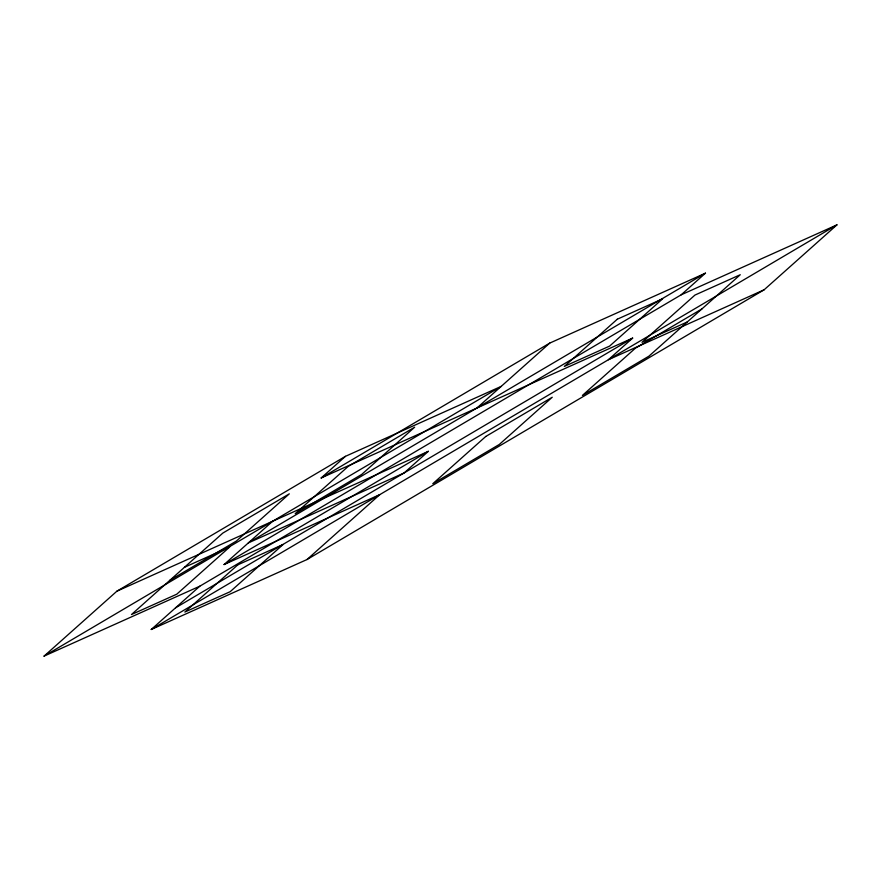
<?xml version="1.0" encoding="UTF-8"?>
<svg xmlns="http://www.w3.org/2000/svg" width="881" height="881" viewBox="0 0 881 881"><rect width="100%" height="100%" fill="white"/><g stroke="black" fill="none" stroke-linecap="round" stroke-linejoin="round"><path stroke-width="1.32" d="M44.05 656.136L116.876 591.206L345.44 456.336L501.19 386.385L44.05 656.136L199.8 586.195L428.364 451.325L404.093 472.965L248.343 542.905L705.483 273.154L681.2 294.805L224.071 564.556L272.614 521.266M681.2 294.805L836.95 224.864L764.124 289.794L306.984 559.545L151.246 629.486L199.8 586.195M764.124 289.794L608.386 359.734L632.657 338.095L321.169 477.976L345.44 456.336M306.984 559.545L379.81 494.615L224.071 564.556M476.907 408.035L549.733 343.105L705.483 273.154M321.169 477.976L549.733 343.105M169.868 580.304L236.361 541.066L289.32 493.845L222.827 533.082L131.467 614.542L176.773 594.19L229.732 546.969L184.426 567.309M175.517 607.846L632.657 338.095M151.246 629.486L836.95 224.864M701.871 308.967L635.377 348.204L582.407 395.426L648.901 356.188L740.26 274.729L694.955 295.069L641.996 342.302L687.301 321.95M116.876 591.206L428.364 451.325M237.826 564.82L184.856 612.042L230.161 591.702L283.131 544.48L237.826 564.82M348.16 466.434L295.201 513.667L361.695 474.43L414.654 427.208L348.16 466.434M485.761 436.48L432.802 483.702L499.296 444.465L552.255 397.243L485.761 436.48M617.295 319.208L564.325 366.43L609.63 346.09L662.6 298.857L617.295 319.208"/></g></svg>
